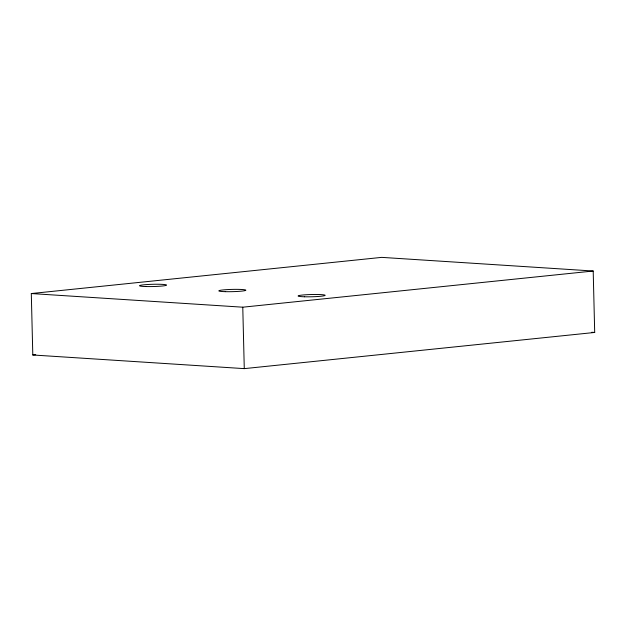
<?xml version="1.0" encoding="UTF-8"?>
<svg xmlns="http://www.w3.org/2000/svg" width="626" height="626" viewBox="0 0 626 626"><rect width="100%" height="100%" fill="white"/><g stroke="black" fill="none" stroke-linecap="round" stroke-linejoin="round"><path stroke-width="0.94" d="M31.3 293.547L381.727 257.372L593.198 271.019L594.7 332.453L244.273 368.628L32.802 354.981L31.3 293.547L242.771 307.194L593.198 271.019M32.802 354.981L35.713 354.676M591.773 332.265L594.7 332.453M242.771 307.194L244.273 368.628M145.968 286.544A13.49 1.127 -1.4 0 0 166.532 285.12A13.49 1.127 -1.4 0 0 146.656 284.572A13.49 1.127 -1.4 0 0 145.968 286.544M304.572 296.779A13.49 1.127 -1.4 0 0 325.137 295.355A13.49 1.127 -1.4 0 0 305.253 294.807A13.49 1.127 -1.4 0 0 304.572 296.779M225.266 291.661A13.49 1.127 -1.4 0 0 245.83 290.237A13.49 1.127 -1.4 0 0 225.955 289.689A13.49 1.127 -1.4 0 0 225.266 291.661"/></g></svg>
